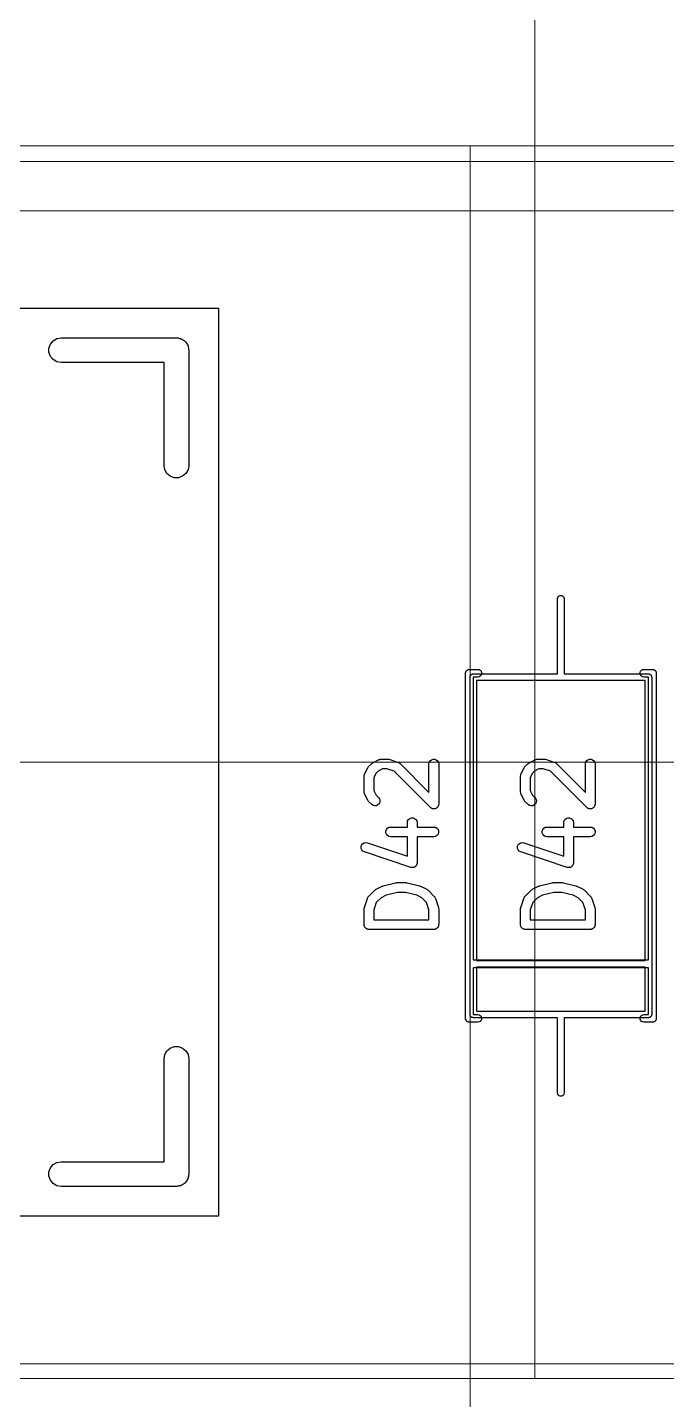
# Model space of a CAD drawing. Header units: millimetres. Extents: x 24 to 200, y 24 to 188.
# Drawn here: x 93.2 to 103.05, y 50.8 to 71.95 of the extents above; entities that cross this region are included whole.
import ezdxf

# ---------------------------------------------------------------- set-up
doc = ezdxf.new("R2010")
doc.units = ezdxf.units.MM
for name, color, linetype in [('3_SwitchPlate', 6, 'Continuous'), ('5_左天板', 1, 'Continuous'), ('7_PCBサンプル', 7, 'Continuous')]:
    doc.layers.add(name, color=color, linetype=linetype)
doc.layers.add('補助線', color=4, linetype='Continuous', lineweight=5, transparency=0.5)

# ---------------------------------------------------------------- blocks, each defined once
blk = doc.blocks.new('hhskb2-F.SilkS')
at = {"layer": '7_PCBサンプル'}
for p, q in [((80.5745, -119.504), (80.6318, -119.471)), ((80.6318, -119.471), (80.697, -119.459)), ((80.697, -119.459), (82.475, -119.459)), ((82.475, -119.459), (82.4914, -119.462)), ((82.4914, -119.462), (82.5081, -119.462)), ((82.5081, -119.462), (82.5237, -119.468)), ((82.5237, -119.468), (82.5402, -119.471)), ((82.5402, -119.471), (82.5546, -119.479)), ((82.5546, -119.479), (82.5703, -119.485)), ((82.5703, -119.485), (82.583, -119.496)), ((82.583, -119.496), (82.5975, -119.504)), ((80.5094, -119.617), (80.532, -119.555)), ((80.5094, -119.683), (80.5094, -119.617)), ((80.532, -119.745), (80.5094, -119.683)), ((80.532, -119.555), (80.5745, -119.504)), ((82.5975, -119.504), (82.6082, -119.517)), ((82.6082, -119.517), (82.6209, -119.528)), ((82.6209, -119.528), (82.6293, -119.542)), ((82.6293, -119.542), (82.64, -119.555)), ((82.64, -119.555), (82.6457, -119.57)), ((82.6457, -119.57), (82.654, -119.585)), ((82.654, -119.585), (82.6569, -119.601)), ((82.6569, -119.601), (82.6626, -119.617)), ((82.6626, -119.617), (82.6626, -119.634)), ((82.6626, -119.634), (82.6655, -119.65)), ((82.6655, -119.65), (82.6655, -121.428)), ((80.5745, -119.796), (80.532, -119.745)), ((80.6318, -119.829), (80.5745, -119.796)), ((80.697, -119.84), (80.6318, -119.829)), ((82.2845, -119.84), (80.697, -119.84)), ((82.2845, -121.428), (82.2845, -119.84)), ((82.296, -121.493), (82.2845, -121.428)), ((82.3291, -121.55), (82.296, -121.493)), ((82.3798, -121.593), (82.3291, -121.55)), ((82.4419, -121.616), (82.3798, -121.593)), ((82.5081, -121.616), (82.4419, -121.616)), ((82.5703, -121.593), (82.5081, -121.616)), ((82.6209, -121.55), (82.5703, -121.593)), ((82.654, -121.493), (82.6209, -121.55)), ((82.6655, -121.428), (82.654, -121.493)), ((86.956, -124.581), (86.96, -124.578)), ((86.96, -124.578), (86.9649, -124.576)), ((86.9649, -124.576), (86.9695, -124.574)), ((86.9695, -124.574), (86.9747, -124.573)), ((86.9747, -124.573), (86.9796, -124.571)), ((86.9796, -124.571), (86.9848, -124.571)), ((86.9848, -124.571), (86.99, -124.57)), ((86.99, -124.57), (87.12, -124.57)), ((87.12, -124.57), (87.1405, -124.574)), ((87.1405, -124.574), (87.1586, -124.584)), ((89.6414, -124.584), (89.6595, -124.574)), ((89.6595, -124.574), (89.68, -124.57)), ((89.68, -124.57), (89.81, -124.57)), ((89.81, -124.57), (89.8152, -124.571)), ((89.8152, -124.571), (89.8204, -124.571)), ((89.8204, -124.571), (89.8253, -124.573)), ((89.8253, -124.573), (89.8305, -124.574)), ((89.8305, -124.574), (89.8351, -124.576)), ((89.8351, -124.576), (89.84, -124.578)), ((89.84, -124.578), (89.844, -124.581)), ((86.93, -124.63), (86.9309, -124.625)), ((86.93, -129.95), (86.93, -124.63)), ((86.9309, -124.62), (86.9327, -124.615)), ((86.9309, -124.625), (86.9309, -124.62)), ((86.9327, -124.615), (86.9336, -124.609)), ((86.9336, -124.609), (86.9362, -124.605)), ((86.9362, -124.605), (86.938, -124.6)), ((86.938, -124.6), (86.9414, -124.596)), ((86.9414, -124.596), (86.944, -124.591)), ((86.944, -124.591), (86.9481, -124.588)), ((86.9481, -124.588), (86.9514, -124.584)), ((86.9514, -124.584), (86.956, -124.581)), ((87.12, -124.69), (87.05, -124.69)), ((87.05, -124.69), (87.05, -129.05)), ((87.1405, -124.686), (87.12, -124.69)), ((87.1586, -124.676), (87.1405, -124.686)), ((87.1586, -124.584), (87.172, -124.6)), ((87.172, -124.66), (87.1586, -124.676)), ((87.172, -124.6), (87.1791, -124.62)), ((87.1791, -124.64), (87.172, -124.66)), ((87.1791, -124.62), (87.1791, -124.64)), ((89.6209, -124.62), (89.628, -124.6)), ((89.6209, -124.64), (89.6209, -124.62)), ((89.628, -124.66), (89.6209, -124.64)), ((89.628, -124.6), (89.6414, -124.584)), ((89.6414, -124.676), (89.628, -124.66)), ((89.6595, -124.686), (89.6414, -124.676)), ((89.68, -124.69), (89.6595, -124.686)), ((89.75, -124.69), (89.68, -124.69)), ((89.75, -129.05), (89.75, -124.69)), ((89.844, -124.581), (89.8486, -124.584)), ((89.8486, -124.584), (89.8519, -124.588)), ((89.8519, -124.588), (89.856, -124.591)), ((89.856, -124.591), (89.8586, -124.596)), ((89.8586, -124.596), (89.862, -124.6)), ((89.862, -124.6), (89.8638, -124.605)), ((89.8638, -124.605), (89.8664, -124.609)), ((89.8664, -124.609), (89.8673, -124.615)), ((89.8673, -124.615), (89.8691, -124.62)), ((89.8691, -124.62), (89.8691, -124.625)), ((89.8691, -124.625), (89.87, -124.63)), ((89.87, -124.63), (89.87, -129.95)), ((85.437, -126.07), (85.4846, -126.023)), ((85.4846, -126.023), (85.4944, -126.016)), ((85.4944, -126.016), (85.5041, -126.009)), ((85.5041, -126.009), (85.5993, -125.961)), ((85.5993, -125.961), (85.6035, -125.96)), ((85.6035, -125.96), (85.6072, -125.958)), ((85.6072, -125.958), (85.6159, -125.956)), ((85.6159, -125.956), (85.6243, -125.954)), ((85.6243, -125.954), (85.6286, -125.954)), ((85.6286, -125.954), (85.6329, -125.953)), ((85.6329, -125.953), (85.7281, -125.953)), ((85.7281, -125.953), (85.7399, -125.955)), ((85.7399, -125.955), (85.7518, -125.957)), ((85.7518, -125.957), (85.8947, -126.005)), ((85.8947, -126.005), (85.8985, -126.007)), ((85.8985, -126.007), (85.9026, -126.008)), ((85.9026, -126.008), (85.9098, -126.013)), ((85.9098, -126.013), (85.9176, -126.017)), ((85.9176, -126.017), (85.9204, -126.02)), ((85.9204, -126.02), (85.924, -126.023)), ((85.924, -126.023), (86.3674, -126.466)), ((86.3674, -126.028), (86.3719, -126.002)), ((86.3674, -126.466), (86.3674, -126.028)), ((86.3719, -126.002), (86.3849, -125.98)), ((86.3849, -125.98), (86.4049, -125.963)), ((86.4049, -125.963), (86.4294, -125.954)), ((86.4294, -125.954), (86.4554, -125.954)), ((86.4554, -125.954), (86.4799, -125.963)), ((86.4799, -125.963), (86.4998, -125.98)), ((86.4998, -125.98), (86.5129, -126.002)), ((86.5129, -126.002), (86.5174, -126.028)), ((86.5174, -126.028), (86.5174, -126.647)), ((85.3674, -126.219), (85.3681, -126.214)), ((85.3674, -126.457), (85.3674, -126.219)), ((85.3679, -126.21), (85.3704, -126.202)), ((85.3681, -126.214), (85.3679, -126.21)), ((85.3704, -126.202), (85.3719, -126.193)), ((85.3719, -126.193), (85.3741, -126.189)), ((85.3741, -126.189), (85.3753, -126.185)), ((85.3753, -126.185), (85.4229, -126.09)), ((85.4229, -126.09), (85.4301, -126.08)), ((85.4301, -126.08), (85.437, -126.07)), ((85.5516, -126.168), (85.5174, -126.236)), ((85.5174, -126.236), (85.5174, -126.439)), ((85.582, -126.137), (85.5516, -126.168)), ((85.6506, -126.103), (85.582, -126.137)), ((85.7159, -126.103), (85.6506, -126.103)), ((85.8304, -126.141), (85.7159, -126.103)), ((86.3893, -126.7), (85.8304, -126.141)), ((85.3681, -126.461), (85.3674, -126.457)), ((85.3679, -126.465), (85.3681, -126.461)), ((85.3704, -126.474), (85.3679, -126.465)), ((85.3719, -126.482), (85.3704, -126.474)), ((85.3741, -126.486), (85.3719, -126.482)), ((85.5174, -126.439), (85.5516, -126.507)), ((85.3753, -126.49), (85.3741, -126.486)), ((85.4229, -126.585), (85.3753, -126.49)), ((85.4301, -126.595), (85.4229, -126.585)), ((85.437, -126.605), (85.4301, -126.595)), ((85.4846, -126.653), (85.437, -126.605)), ((85.5059, -126.667), (85.4846, -126.653)), ((85.5311, -126.674), (85.5059, -126.667)), ((85.557, -126.672), (85.5311, -126.674)), ((85.5516, -126.507), (85.5907, -126.546)), ((85.5806, -126.661), (85.557, -126.672)), ((85.5991, -126.643), (85.5806, -126.661)), ((85.5907, -126.546), (85.6056, -126.568)), ((85.6101, -126.619), (85.5991, -126.643)), ((85.6056, -126.568), (85.6123, -126.593)), ((85.6123, -126.593), (85.6101, -126.619)), ((86.5015, -126.692), (86.4998, -126.695)), ((86.5038, -126.69), (86.5015, -126.692)), ((86.508, -126.681), (86.5038, -126.69)), ((86.5129, -126.673), (86.508, -126.681)), ((86.5134, -126.67), (86.5129, -126.673)), ((86.5148, -126.667), (86.5134, -126.67)), ((86.5157, -126.657), (86.5148, -126.667)), ((86.5174, -126.647), (86.5157, -126.657)), ((86.0386, -126.907), (86.0516, -126.885)), ((86.0516, -126.885), (86.0715, -126.868)), ((86.0715, -126.868), (86.096, -126.859)), ((86.096, -126.859), (86.1221, -126.859)), ((86.1221, -126.859), (86.1465, -126.868)), ((86.1465, -126.868), (86.1665, -126.885)), ((86.1665, -126.885), (86.1795, -126.907)), ((86.3974, -126.706), (86.3893, -126.7)), ((86.4049, -126.712), (86.3974, -126.706)), ((86.408, -126.713), (86.4049, -126.712)), ((86.4107, -126.715), (86.408, -126.713)), ((86.4202, -126.718), (86.4107, -126.715)), ((86.4294, -126.721), (86.4202, -126.718)), ((86.4327, -126.721), (86.4294, -126.721)), ((86.4358, -126.722), (86.4327, -126.721)), ((86.4456, -126.721), (86.4358, -126.722)), ((86.4554, -126.721), (86.4456, -126.721)), ((86.4585, -126.72), (86.4554, -126.721)), ((86.4618, -126.72), (86.4585, -126.72)), ((86.4707, -126.715), (86.4618, -126.72)), ((86.4799, -126.712), (86.4707, -126.715)), ((86.4824, -126.71), (86.4799, -126.712)), ((86.4854, -126.709), (86.4824, -126.71)), ((86.4923, -126.702), (86.4854, -126.709)), ((86.4998, -126.695), (86.4923, -126.702)), ((85.7019, -127.063), (85.7108, -127.038)), ((85.7019, -127.089), (85.7019, -127.063)), ((85.7108, -127.113), (85.7019, -127.089)), ((85.7108, -127.038), (85.7275, -127.018)), ((85.7275, -127.133), (85.7108, -127.113)), ((85.7275, -127.018), (85.7501, -127.005)), ((85.7501, -127.005), (85.7757, -127.001)), ((85.7757, -127.001), (86.034, -127.001)), ((86.034, -126.933), (86.0386, -126.907)), ((86.034, -127.001), (86.034, -126.933)), ((86.1795, -126.907), (86.184, -126.933)), ((86.184, -126.933), (86.184, -127.001)), ((86.184, -127.001), (86.4424, -127.001)), ((86.4424, -127.001), (86.468, -127.005)), ((86.468, -127.005), (86.4906, -127.018)), ((86.4906, -127.018), (86.5073, -127.038)), ((86.5073, -127.113), (86.4906, -127.133)), ((86.5073, -127.038), (86.5162, -127.063)), ((86.5162, -127.089), (86.5073, -127.113)), ((86.5162, -127.063), (86.5162, -127.089)), ((85.3206, -127.303), (85.3288, -127.278)), ((85.3213, -127.329), (85.3206, -127.303)), ((85.3288, -127.278), (85.345, -127.258)), ((85.345, -127.258), (85.3672, -127.244)), ((85.3672, -127.244), (85.3927, -127.239)), ((85.3927, -127.239), (85.4185, -127.243)), ((85.4185, -127.243), (86.034, -127.448)), ((85.7501, -127.146), (85.7275, -127.133)), ((85.7757, -127.151), (85.7501, -127.146)), ((86.034, -127.151), (85.7757, -127.151)), ((86.034, -127.448), (86.034, -127.151)), ((86.4424, -127.151), (86.184, -127.151)), ((86.184, -127.151), (86.184, -127.552)), ((86.468, -127.146), (86.4424, -127.151)), ((86.4906, -127.133), (86.468, -127.146)), ((85.3309, -127.353), (85.3213, -127.329)), ((85.3481, -127.373), (85.3309, -127.353)), ((85.371, -127.385), (85.3481, -127.373)), ((86.0853, -127.623), (85.371, -127.385)), ((86.0908, -127.624), (86.0853, -127.623)), ((86.096, -127.626), (86.0908, -127.624)), ((86.1036, -127.626), (86.096, -127.626)), ((86.1111, -127.627), (86.1036, -127.626)), ((86.1165, -127.626), (86.1111, -127.627)), ((86.1221, -127.626), (86.1165, -127.626)), ((86.1292, -127.623), (86.1221, -127.626)), ((86.1366, -127.622), (86.1292, -127.623)), ((86.1413, -127.619), (86.1366, -127.622)), ((86.1465, -127.617), (86.1413, -127.619)), ((86.1524, -127.612), (86.1465, -127.617)), ((86.1588, -127.608), (86.1524, -127.612)), ((86.1623, -127.604), (86.1588, -127.608)), ((86.1665, -127.6), (86.1623, -127.604)), ((86.1703, -127.594), (86.1665, -127.6)), ((86.175, -127.588), (86.1703, -127.594)), ((86.1768, -127.582), (86.175, -127.588)), ((86.1795, -127.578), (86.1768, -127.582)), ((86.1808, -127.57), (86.1795, -127.578)), ((86.1832, -127.563), (86.1808, -127.57)), ((86.184, -127.552), (86.1831, -127.557)), ((86.1831, -127.557), (86.1832, -127.563)), ((85.542, -127.968), (85.5517, -127.961)), ((85.5517, -127.961), (85.6469, -127.913)), ((85.6469, -127.913), (85.6548, -127.911)), ((85.6548, -127.911), (85.6623, -127.908)), ((85.6623, -127.908), (85.8528, -127.86)), ((85.8528, -127.86), (85.8619, -127.859)), ((85.8619, -127.859), (85.871, -127.858)), ((85.871, -127.858), (86.0138, -127.858)), ((86.0138, -127.858), (86.0228, -127.859)), ((86.0228, -127.859), (86.032, -127.86)), ((86.032, -127.86), (86.2225, -127.908)), ((86.2225, -127.908), (86.23, -127.911)), ((86.23, -127.911), (86.2378, -127.913)), ((86.2378, -127.913), (86.3331, -127.961)), ((86.3331, -127.961), (86.3427, -127.968)), ((85.3712, -128.242), (85.4188, -128.1)), ((85.4188, -128.1), (85.4209, -128.096)), ((85.4209, -128.096), (85.422, -128.092)), ((85.422, -128.092), (85.4271, -128.084)), ((85.4271, -128.084), (85.4313, -128.077)), ((85.4313, -128.077), (85.4345, -128.074)), ((85.4345, -128.074), (85.437, -128.07)), ((85.437, -128.07), (85.5322, -127.975)), ((85.5556, -128.164), (85.5174, -128.278)), ((85.5322, -127.975), (85.542, -127.968)), ((85.6297, -128.09), (85.5556, -128.164)), ((85.7067, -128.051), (85.6297, -128.09)), ((85.8802, -128.008), (85.7067, -128.051)), ((86.0046, -128.008), (85.8802, -128.008)), ((86.1781, -128.051), (86.0046, -128.008)), ((86.2551, -128.09), (86.1781, -128.051)), ((86.3292, -128.164), (86.2551, -128.09)), ((86.3674, -128.278), (86.3292, -128.164)), ((86.3427, -127.968), (86.3526, -127.975)), ((86.3526, -127.975), (86.4478, -128.07)), ((86.4478, -128.07), (86.4503, -128.074)), ((86.4503, -128.074), (86.4535, -128.077)), ((86.4535, -128.077), (86.4577, -128.084)), ((86.4577, -128.084), (86.4627, -128.092)), ((86.4627, -128.092), (86.4639, -128.096)), ((86.4639, -128.096), (86.4659, -128.1)), ((86.4659, -128.1), (86.5135, -128.242)), ((85.3674, -128.266), (85.3695, -128.254)), ((85.3674, -128.504), (85.3674, -128.266)), ((85.3695, -128.254), (85.3712, -128.242)), ((85.5174, -128.278), (85.5174, -128.429)), ((86.3674, -128.429), (86.3674, -128.278)), ((86.5135, -128.242), (86.5153, -128.254)), ((86.5153, -128.254), (86.5174, -128.266)), ((86.5174, -128.266), (86.5174, -128.504)), ((85.3685, -128.511), (85.3674, -128.504)), ((85.3685, -128.517), (85.3685, -128.511)), ((85.3708, -128.523), (85.3685, -128.517)), ((85.3719, -128.53), (85.3708, -128.523)), ((85.3752, -128.536), (85.3719, -128.53)), ((85.3774, -128.542), (85.3752, -128.536)), ((85.3816, -128.547), (85.3774, -128.542)), ((85.3849, -128.552), (85.3816, -128.547)), ((85.39, -128.557), (85.3849, -128.552)), ((85.3942, -128.562), (85.39, -128.557)), ((85.3999, -128.565), (85.3942, -128.562)), ((85.4049, -128.569), (85.3999, -128.565)), ((85.411, -128.571), (85.4049, -128.569)), ((85.4167, -128.575), (85.411, -128.571)), ((85.4232, -128.576), (85.4167, -128.575)), ((85.4294, -128.578), (85.4232, -128.576)), ((85.4359, -128.578), (85.4294, -128.578)), ((85.4424, -128.579), (85.4359, -128.578)), ((86.4424, -128.579), (85.4424, -128.579)), ((85.5174, -128.429), (86.3674, -128.429)), ((86.4488, -128.578), (86.4424, -128.579)), ((86.4554, -128.578), (86.4488, -128.578)), ((86.4616, -128.576), (86.4554, -128.578)), ((86.468, -128.575), (86.4616, -128.576)), ((86.4737, -128.571), (86.468, -128.575)), ((86.4799, -128.569), (86.4737, -128.571)), ((86.4849, -128.565), (86.4799, -128.569)), ((86.4906, -128.562), (86.4849, -128.565)), ((86.4948, -128.557), (86.4906, -128.562)), ((86.4998, -128.552), (86.4948, -128.557)), ((86.5031, -128.547), (86.4998, -128.552)), ((86.5073, -128.542), (86.5031, -128.547)), ((86.5096, -128.536), (86.5073, -128.542)), ((86.5129, -128.53), (86.5096, -128.536)), ((86.514, -128.523), (86.5129, -128.53)), ((86.5162, -128.517), (86.514, -128.523)), ((86.5174, -128.504), (86.5162, -128.511)), ((86.5162, -128.511), (86.5162, -128.517)), ((87.05, -129.05), (89.75, -129.05)), ((89.75, -129.17), (87.05, -129.17)), ((87.05, -129.17), (87.05, -129.89)), ((89.75, -129.89), (89.75, -129.17)), ((86.9309, -129.955), (86.93, -129.95)), ((86.9309, -129.96), (86.9309, -129.955)), ((86.9327, -129.965), (86.9309, -129.96)), ((86.9336, -129.971), (86.9327, -129.965)), ((86.9362, -129.975), (86.9336, -129.971)), ((86.938, -129.98), (86.9362, -129.975)), ((86.9414, -129.984), (86.938, -129.98)), ((86.944, -129.989), (86.9414, -129.984)), ((86.9481, -129.992), (86.944, -129.989)), ((86.9514, -129.996), (86.9481, -129.992)), ((86.956, -129.999), (86.9514, -129.996)), ((86.96, -130.002), (86.956, -129.999)), ((86.9649, -130.004), (86.96, -130.002)), ((86.9695, -130.006), (86.9649, -130.004)), ((86.9747, -130.007), (86.9695, -130.006)), ((86.9796, -130.009), (86.9747, -130.007)), ((86.9848, -130.009), (86.9796, -130.009)), ((86.99, -130.01), (86.9848, -130.009)), ((87.12, -130.01), (86.99, -130.01)), ((87.05, -129.89), (87.12, -129.89)), ((87.12, -129.89), (87.1405, -129.894)), ((87.1405, -130.006), (87.12, -130.01)), ((87.1405, -129.894), (87.1586, -129.904)), ((87.1586, -129.996), (87.1405, -130.006)), ((87.1586, -129.904), (87.172, -129.92)), ((87.172, -129.98), (87.1586, -129.996)), ((87.172, -129.92), (87.1791, -129.94)), ((87.1791, -129.96), (87.172, -129.98)), ((87.1791, -129.94), (87.1791, -129.96)), ((89.6209, -129.94), (89.628, -129.92)), ((89.6209, -129.96), (89.6209, -129.94)), ((89.628, -129.98), (89.6209, -129.96)), ((89.628, -129.92), (89.6414, -129.904)), ((89.6414, -129.996), (89.628, -129.98)), ((89.6414, -129.904), (89.6595, -129.894)), ((89.6595, -130.006), (89.6414, -129.996)), ((89.6595, -129.894), (89.68, -129.89)), ((89.68, -130.01), (89.6595, -130.006)), ((89.68, -129.89), (89.75, -129.89)), ((89.81, -130.01), (89.68, -130.01)), ((89.8152, -130.009), (89.81, -130.01)), ((89.8204, -130.009), (89.8152, -130.009)), ((89.8253, -130.007), (89.8204, -130.009)), ((89.8305, -130.006), (89.8253, -130.007)), ((89.8351, -130.004), (89.8305, -130.006)), ((89.84, -130.002), (89.8351, -130.004)), ((89.844, -129.999), (89.84, -130.002)), ((89.8486, -129.996), (89.844, -129.999)), ((89.8519, -129.992), (89.8486, -129.996)), ((89.856, -129.989), (89.8519, -129.992)), ((89.8586, -129.984), (89.856, -129.989)), ((89.862, -129.98), (89.8586, -129.984)), ((89.8638, -129.975), (89.862, -129.98)), ((89.8664, -129.971), (89.8638, -129.975)), ((89.8673, -129.965), (89.8664, -129.971)), ((89.8691, -129.96), (89.8673, -129.965)), ((89.87, -129.95), (89.8691, -129.955)), ((89.8691, -129.955), (89.8691, -129.96)), ((82.296, -130.507), (82.3291, -130.45)), ((82.3291, -130.45), (82.3798, -130.407)), ((82.3798, -130.407), (82.4419, -130.384)), ((82.4419, -130.384), (82.5081, -130.384)), ((82.5081, -130.384), (82.5703, -130.407)), ((82.5703, -130.407), (82.6209, -130.45)), ((82.6209, -130.45), (82.654, -130.507)), ((82.2845, -130.572), (82.296, -130.507)), ((82.2845, -132.159), (82.2845, -130.572)), ((82.654, -130.507), (82.6655, -130.572)), ((82.6655, -130.572), (82.6655, -132.35)), ((80.5745, -132.204), (80.6318, -132.171)), ((80.6318, -132.171), (80.697, -132.159)), ((80.697, -132.159), (82.2845, -132.159)), ((80.5094, -132.317), (80.532, -132.255)), ((80.5094, -132.383), (80.5094, -132.317)), ((80.532, -132.445), (80.5094, -132.383)), ((80.532, -132.255), (80.5745, -132.204)), ((82.6569, -132.399), (82.654, -132.415)), ((82.6626, -132.383), (82.6569, -132.399)), ((82.6655, -132.35), (82.6626, -132.366)), ((82.6626, -132.366), (82.6626, -132.383)), ((80.5745, -132.496), (80.532, -132.445)), ((80.6318, -132.529), (80.5745, -132.496)), ((80.697, -132.54), (80.6318, -132.529)), ((82.475, -132.54), (80.697, -132.54)), ((82.4914, -132.538), (82.475, -132.54)), ((82.5081, -132.538), (82.4914, -132.538)), ((82.5237, -132.532), (82.5081, -132.538)), ((82.5402, -132.529), (82.5237, -132.532)), ((82.5546, -132.521), (82.5402, -132.529)), ((82.5703, -132.515), (82.5546, -132.521)), ((82.583, -132.504), (82.5703, -132.515)), ((82.5975, -132.496), (82.583, -132.504)), ((82.6082, -132.483), (82.5975, -132.496)), ((82.6209, -132.472), (82.6082, -132.483)), ((82.6293, -132.458), (82.6209, -132.472)), ((82.64, -132.445), (82.6293, -132.458)), ((82.6457, -132.43), (82.64, -132.445)), ((82.654, -132.415), (82.6457, -132.43))]:
    blk.add_line(p, q, dxfattribs=at)
blk = doc.blocks.new('hhskb2-F.Fab')
at = {"layer": '7_PCBサンプル'}
for p, q in [((88.35, -123.48), (88.353, -123.463)), ((88.35, -124.64), (88.35, -123.48)), ((88.353, -123.463), (88.3617, -123.448)), ((88.3617, -123.448), (88.375, -123.437)), ((88.375, -123.437), (88.3913, -123.431)), ((88.3913, -123.431), (88.4087, -123.431)), ((88.4087, -123.431), (88.425, -123.437)), ((88.425, -123.437), (88.4383, -123.448)), ((88.4383, -123.448), (88.447, -123.463)), ((88.447, -123.463), (88.45, -123.48)), ((88.45, -123.48), (88.45, -124.64)), ((87, -124.69), (87.0008, -124.686)), ((87, -129.89), (87, -124.69)), ((87.0008, -124.681), (87.0023, -124.677)), ((87.0008, -124.686), (87.0008, -124.681)), ((87.0023, -124.677), (87.003, -124.673)), ((87.003, -124.673), (87.0052, -124.669)), ((87.0052, -124.669), (87.0067, -124.665)), ((87.0067, -124.665), (87.0095, -124.662)), ((87.0095, -124.662), (87.0117, -124.658)), ((87.0117, -124.658), (87.015, -124.655)), ((87.015, -124.655), (87.0179, -124.652)), ((87.0179, -124.652), (87.0216, -124.65)), ((87.0216, -124.65), (87.025, -124.647)), ((87.025, -124.647), (87.0291, -124.645)), ((87.0291, -124.645), (87.0329, -124.643)), ((87.0329, -124.643), (87.0372, -124.642)), ((87.0372, -124.642), (87.0413, -124.641)), ((87.0413, -124.641), (87.0457, -124.641)), ((87.0457, -124.641), (87.05, -124.64)), ((87.05, -124.64), (88.35, -124.64)), ((87.1, -124.74), (87.1, -129.06)), ((89.7, -124.74), (87.1, -124.74)), ((88.45, -124.64), (89.75, -124.64)), ((89.7, -129.06), (89.7, -124.74)), ((89.75, -124.64), (89.7543, -124.641)), ((89.7543, -124.641), (89.7587, -124.641)), ((89.7587, -124.641), (89.7628, -124.642)), ((89.7628, -124.642), (89.7671, -124.643)), ((89.7671, -124.643), (89.7709, -124.645)), ((89.7709, -124.645), (89.775, -124.647)), ((89.775, -124.647), (89.7784, -124.65)), ((89.7784, -124.65), (89.7821, -124.652)), ((89.7821, -124.652), (89.785, -124.655)), ((89.785, -124.655), (89.7883, -124.658)), ((89.7883, -124.658), (89.7905, -124.662)), ((89.7905, -124.662), (89.7933, -124.665)), ((89.7933, -124.665), (89.7948, -124.669)), ((89.7948, -124.669), (89.797, -124.673)), ((89.797, -124.673), (89.7977, -124.677)), ((89.7977, -124.677), (89.7992, -124.681)), ((89.7992, -124.681), (89.7992, -124.686)), ((89.7992, -124.686), (89.8, -124.69)), ((89.8, -124.69), (89.8, -129.89)), ((87.847, -126.07), (87.8946, -126.023)), ((87.8946, -126.023), (87.9044, -126.016)), ((87.9044, -126.016), (87.9141, -126.009)), ((87.9141, -126.009), (88.0093, -125.961)), ((88.0093, -125.961), (88.0135, -125.96)), ((88.0135, -125.96), (88.0172, -125.958)), ((88.0172, -125.958), (88.0259, -125.956)), ((88.0259, -125.956), (88.0343, -125.954)), ((88.0343, -125.954), (88.0386, -125.954)), ((88.0386, -125.954), (88.0429, -125.953)), ((88.0429, -125.953), (88.1381, -125.953)), ((88.1381, -125.953), (88.1499, -125.955)), ((88.1499, -125.955), (88.1618, -125.957)), ((88.1618, -125.957), (88.3047, -126.005)), ((88.3047, -126.005), (88.3085, -126.007)), ((88.3085, -126.007), (88.3126, -126.008)), ((88.3126, -126.008), (88.3198, -126.013)), ((88.3198, -126.013), (88.3276, -126.017)), ((88.3276, -126.017), (88.3304, -126.02)), ((88.3304, -126.02), (88.334, -126.023)), ((88.334, -126.023), (88.7774, -126.466)), ((88.7774, -126.028), (88.7819, -126.002)), ((88.7774, -126.466), (88.7774, -126.028)), ((88.7819, -126.002), (88.7949, -125.98)), ((88.7949, -125.98), (88.8149, -125.963)), ((88.8149, -125.963), (88.8394, -125.954)), ((88.8394, -125.954), (88.8654, -125.954)), ((88.8654, -125.954), (88.8899, -125.963)), ((88.8899, -125.963), (88.9098, -125.98)), ((88.9098, -125.98), (88.9229, -126.002)), ((88.9229, -126.002), (88.9274, -126.028)), ((88.9274, -126.028), (88.9274, -126.647)), ((87.7774, -126.219), (87.7781, -126.214)), ((87.7774, -126.457), (87.7774, -126.219)), ((87.7779, -126.21), (87.7804, -126.202)), ((87.7781, -126.214), (87.7779, -126.21)), ((87.7804, -126.202), (87.7819, -126.193)), ((87.7819, -126.193), (87.7841, -126.189)), ((87.7841, -126.189), (87.7853, -126.185)), ((87.7853, -126.185), (87.8329, -126.09)), ((87.8329, -126.09), (87.8401, -126.08)), ((87.8401, -126.08), (87.847, -126.07)), ((87.9616, -126.168), (87.9274, -126.236)), ((87.9274, -126.236), (87.9274, -126.439)), ((87.992, -126.137), (87.9616, -126.168)), ((88.0606, -126.103), (87.992, -126.137)), ((88.1259, -126.103), (88.0606, -126.103)), ((88.2404, -126.141), (88.1259, -126.103)), ((88.7993, -126.7), (88.2404, -126.141)), ((87.7781, -126.461), (87.7774, -126.457)), ((87.7779, -126.465), (87.7781, -126.461)), ((87.7804, -126.474), (87.7779, -126.465)), ((87.7819, -126.482), (87.7804, -126.474)), ((87.7841, -126.486), (87.7819, -126.482)), ((87.9274, -126.439), (87.9616, -126.507)), ((87.7853, -126.49), (87.7841, -126.486)), ((87.8329, -126.585), (87.7853, -126.49)), ((87.8401, -126.595), (87.8329, -126.585)), ((87.847, -126.605), (87.8401, -126.595)), ((87.8946, -126.653), (87.847, -126.605)), ((87.9159, -126.667), (87.8946, -126.653)), ((87.9411, -126.674), (87.9159, -126.667)), ((87.967, -126.672), (87.9411, -126.674)), ((87.9616, -126.507), (88.0007, -126.546)), ((87.9906, -126.661), (87.967, -126.672)), ((88.0091, -126.643), (87.9906, -126.661)), ((88.0007, -126.546), (88.0156, -126.568)), ((88.0201, -126.619), (88.0091, -126.643)), ((88.0156, -126.568), (88.0223, -126.593)), ((88.0223, -126.593), (88.0201, -126.619)), ((88.9115, -126.692), (88.9098, -126.695)), ((88.9138, -126.69), (88.9115, -126.692)), ((88.918, -126.681), (88.9138, -126.69)), ((88.9229, -126.673), (88.918, -126.681)), ((88.9234, -126.67), (88.9229, -126.673)), ((88.9248, -126.667), (88.9234, -126.67)), ((88.9257, -126.657), (88.9248, -126.667)), ((88.9274, -126.647), (88.9257, -126.657)), ((88.4486, -126.907), (88.4616, -126.885)), ((88.4616, -126.885), (88.4815, -126.868)), ((88.4815, -126.868), (88.506, -126.859)), ((88.506, -126.859), (88.5321, -126.859)), ((88.5321, -126.859), (88.5565, -126.868)), ((88.5565, -126.868), (88.5765, -126.885)), ((88.5765, -126.885), (88.5895, -126.907)), ((88.8074, -126.706), (88.7993, -126.7)), ((88.8149, -126.712), (88.8074, -126.706)), ((88.818, -126.713), (88.8149, -126.712)), ((88.8207, -126.715), (88.818, -126.713)), ((88.8302, -126.718), (88.8207, -126.715)), ((88.8394, -126.721), (88.8302, -126.718)), ((88.8427, -126.721), (88.8394, -126.721)), ((88.8458, -126.722), (88.8427, -126.721)), ((88.8556, -126.721), (88.8458, -126.722)), ((88.8654, -126.721), (88.8556, -126.721)), ((88.8685, -126.72), (88.8654, -126.721)), ((88.8718, -126.72), (88.8685, -126.72)), ((88.8807, -126.715), (88.8718, -126.72)), ((88.8899, -126.712), (88.8807, -126.715)), ((88.8924, -126.71), (88.8899, -126.712)), ((88.8954, -126.709), (88.8924, -126.71)), ((88.9023, -126.702), (88.8954, -126.709)), ((88.9098, -126.695), (88.9023, -126.702)), ((88.1119, -127.063), (88.1208, -127.038)), ((88.1119, -127.089), (88.1119, -127.063)), ((88.1208, -127.113), (88.1119, -127.089)), ((88.1208, -127.038), (88.1375, -127.018)), ((88.1375, -127.133), (88.1208, -127.113)), ((88.1375, -127.018), (88.1601, -127.005)), ((88.1601, -127.005), (88.1857, -127.001)), ((88.1857, -127.001), (88.444, -127.001)), ((88.444, -126.933), (88.4486, -126.907)), ((88.444, -127.001), (88.444, -126.933)), ((88.5895, -126.907), (88.594, -126.933)), ((88.594, -126.933), (88.594, -127.001)), ((88.594, -127.001), (88.8524, -127.001)), ((88.8524, -127.001), (88.878, -127.005)), ((88.878, -127.005), (88.9006, -127.018)), ((88.9006, -127.018), (88.9173, -127.038)), ((88.9173, -127.113), (88.9006, -127.133)), ((88.9173, -127.038), (88.9262, -127.063)), ((88.9262, -127.089), (88.9173, -127.113)), ((88.9262, -127.063), (88.9262, -127.089)), ((87.7306, -127.303), (87.7388, -127.278)), ((87.7313, -127.329), (87.7306, -127.303)), ((87.7388, -127.278), (87.755, -127.258)), ((87.755, -127.258), (87.7772, -127.244)), ((87.7772, -127.244), (87.8027, -127.239)), ((87.8027, -127.239), (87.8285, -127.243)), ((87.8285, -127.243), (88.444, -127.448)), ((88.1601, -127.146), (88.1375, -127.133)), ((88.1857, -127.151), (88.1601, -127.146)), ((88.444, -127.151), (88.1857, -127.151)), ((88.444, -127.448), (88.444, -127.151)), ((88.8524, -127.151), (88.594, -127.151)), ((88.594, -127.151), (88.594, -127.552)), ((88.878, -127.146), (88.8524, -127.151)), ((88.9006, -127.133), (88.878, -127.146)), ((87.7409, -127.353), (87.7313, -127.329)), ((87.7581, -127.373), (87.7409, -127.353)), ((87.781, -127.385), (87.7581, -127.373)), ((88.4953, -127.623), (87.781, -127.385)), ((88.5008, -127.624), (88.4953, -127.623)), ((88.506, -127.626), (88.5008, -127.624)), ((88.5136, -127.626), (88.506, -127.626)), ((88.5211, -127.627), (88.5136, -127.626)), ((88.5265, -127.626), (88.5211, -127.627)), ((88.5321, -127.626), (88.5265, -127.626)), ((88.5392, -127.623), (88.5321, -127.626)), ((88.5466, -127.622), (88.5392, -127.623)), ((88.5513, -127.619), (88.5466, -127.622)), ((88.5565, -127.617), (88.5513, -127.619)), ((88.5624, -127.612), (88.5565, -127.617)), ((88.5688, -127.608), (88.5624, -127.612)), ((88.5723, -127.604), (88.5688, -127.608)), ((88.5765, -127.6), (88.5723, -127.604)), ((88.5803, -127.594), (88.5765, -127.6)), ((88.585, -127.588), (88.5803, -127.594)), ((88.5868, -127.582), (88.585, -127.588)), ((88.5895, -127.578), (88.5868, -127.582)), ((88.5908, -127.57), (88.5895, -127.578)), ((88.5932, -127.563), (88.5908, -127.57)), ((88.594, -127.552), (88.5931, -127.557)), ((88.5931, -127.557), (88.5932, -127.563)), ((87.952, -127.968), (87.9617, -127.961)), ((87.9617, -127.961), (88.0569, -127.913)), ((88.0569, -127.913), (88.0648, -127.911)), ((88.0648, -127.911), (88.0723, -127.908)), ((88.0723, -127.908), (88.2628, -127.86)), ((88.2628, -127.86), (88.2719, -127.859)), ((88.2719, -127.859), (88.281, -127.858)), ((88.281, -127.858), (88.4238, -127.858)), ((88.4238, -127.858), (88.4328, -127.859)), ((88.4328, -127.859), (88.442, -127.86)), ((88.442, -127.86), (88.6325, -127.908)), ((88.6325, -127.908), (88.64, -127.911)), ((88.64, -127.911), (88.6478, -127.913)), ((88.6478, -127.913), (88.7431, -127.961)), ((88.7431, -127.961), (88.7527, -127.968)), ((87.7812, -128.242), (87.8288, -128.1)), ((87.8288, -128.1), (87.8309, -128.096)), ((87.8309, -128.096), (87.832, -128.092)), ((87.832, -128.092), (87.8371, -128.084)), ((87.8371, -128.084), (87.8413, -128.077)), ((87.8413, -128.077), (87.8445, -128.074)), ((87.8445, -128.074), (87.847, -128.07)), ((87.847, -128.07), (87.9422, -127.975)), ((87.9656, -128.164), (87.9274, -128.278)), ((87.9422, -127.975), (87.952, -127.968)), ((88.0397, -128.09), (87.9656, -128.164)), ((88.1167, -128.051), (88.0397, -128.09)), ((88.2902, -128.008), (88.1167, -128.051)), ((88.4146, -128.008), (88.2902, -128.008)), ((88.5881, -128.051), (88.4146, -128.008)), ((88.6651, -128.09), (88.5881, -128.051)), ((88.7392, -128.164), (88.6651, -128.09)), ((88.7774, -128.278), (88.7392, -128.164)), ((88.7527, -127.968), (88.7626, -127.975)), ((88.7626, -127.975), (88.8578, -128.07)), ((88.8578, -128.07), (88.8603, -128.074)), ((88.8603, -128.074), (88.8635, -128.077)), ((88.8635, -128.077), (88.8677, -128.084)), ((88.8677, -128.084), (88.8727, -128.092)), ((88.8727, -128.092), (88.8739, -128.096)), ((88.8739, -128.096), (88.8759, -128.1)), ((88.8759, -128.1), (88.9235, -128.242)), ((87.7774, -128.266), (87.7795, -128.254)), ((87.7774, -128.504), (87.7774, -128.266)), ((87.7795, -128.254), (87.7812, -128.242)), ((87.9274, -128.278), (87.9274, -128.429)), ((88.7774, -128.429), (88.7774, -128.278)), ((88.9235, -128.242), (88.9253, -128.254)), ((88.9253, -128.254), (88.9274, -128.266)), ((88.9274, -128.266), (88.9274, -128.504)), ((87.7785, -128.511), (87.7774, -128.504)), ((87.7785, -128.517), (87.7785, -128.511)), ((87.7808, -128.523), (87.7785, -128.517)), ((87.7819, -128.53), (87.7808, -128.523)), ((87.7852, -128.536), (87.7819, -128.53)), ((87.7874, -128.542), (87.7852, -128.536)), ((87.7916, -128.547), (87.7874, -128.542)), ((87.7949, -128.552), (87.7916, -128.547)), ((87.8, -128.557), (87.7949, -128.552)), ((87.8042, -128.562), (87.8, -128.557)), ((87.8099, -128.565), (87.8042, -128.562)), ((87.8149, -128.569), (87.8099, -128.565)), ((87.821, -128.571), (87.8149, -128.569)), ((87.8267, -128.575), (87.821, -128.571)), ((87.8332, -128.576), (87.8267, -128.575)), ((87.8394, -128.578), (87.8332, -128.576)), ((87.8459, -128.578), (87.8394, -128.578)), ((87.8524, -128.579), (87.8459, -128.578)), ((88.8524, -128.579), (87.8524, -128.579)), ((87.9274, -128.429), (88.7774, -128.429)), ((88.8588, -128.578), (88.8524, -128.579)), ((88.8654, -128.578), (88.8588, -128.578)), ((88.8716, -128.576), (88.8654, -128.578)), ((88.878, -128.575), (88.8716, -128.576)), ((88.8837, -128.571), (88.878, -128.575)), ((88.8899, -128.569), (88.8837, -128.571)), ((88.8949, -128.565), (88.8899, -128.569)), ((88.9006, -128.562), (88.8949, -128.565)), ((88.9048, -128.557), (88.9006, -128.562)), ((88.9098, -128.552), (88.9048, -128.557)), ((88.9131, -128.547), (88.9098, -128.552)), ((88.9173, -128.542), (88.9131, -128.547)), ((88.9196, -128.536), (88.9173, -128.542)), ((88.9229, -128.53), (88.9196, -128.536)), ((88.924, -128.523), (88.9229, -128.53)), ((88.9262, -128.517), (88.924, -128.523)), ((88.9274, -128.504), (88.9262, -128.511)), ((88.9262, -128.511), (88.9262, -128.517)), ((87.1, -129.06), (89.7, -129.06)), ((87.1, -129.16), (87.1, -129.84)), ((89.7, -129.16), (87.1, -129.16)), ((89.7, -129.84), (89.7, -129.16)), ((87.1, -129.84), (89.7, -129.84)), ((87.0008, -129.894), (87, -129.89)), ((87.0008, -129.899), (87.0008, -129.894)), ((87.0023, -129.903), (87.0008, -129.899)), ((87.003, -129.907), (87.0023, -129.903)), ((87.0052, -129.911), (87.003, -129.907)), ((87.0067, -129.915), (87.0052, -129.911)), ((87.0095, -129.918), (87.0067, -129.915)), ((87.0117, -129.922), (87.0095, -129.918)), ((87.015, -129.925), (87.0117, -129.922)), ((87.0179, -129.928), (87.015, -129.925)), ((87.0216, -129.93), (87.0179, -129.928)), ((87.025, -129.933), (87.0216, -129.93)), ((87.0291, -129.935), (87.025, -129.933)), ((87.0329, -129.937), (87.0291, -129.935)), ((87.0372, -129.938), (87.0329, -129.937)), ((87.0413, -129.939), (87.0372, -129.938)), ((87.0457, -129.939), (87.0413, -129.939)), ((87.05, -129.94), (87.0457, -129.939)), ((88.35, -129.94), (87.05, -129.94)), ((88.35, -131.1), (88.35, -129.94)), ((89.75, -129.94), (88.45, -129.94)), ((88.45, -129.94), (88.45, -131.1)), ((89.7543, -129.939), (89.75, -129.94)), ((89.7587, -129.939), (89.7543, -129.939)), ((89.7628, -129.938), (89.7587, -129.939)), ((89.7671, -129.937), (89.7628, -129.938)), ((89.7709, -129.935), (89.7671, -129.937)), ((89.775, -129.933), (89.7709, -129.935)), ((89.7784, -129.93), (89.775, -129.933)), ((89.7821, -129.928), (89.7784, -129.93)), ((89.785, -129.925), (89.7821, -129.928)), ((89.7883, -129.922), (89.785, -129.925)), ((89.7905, -129.918), (89.7883, -129.922)), ((89.7933, -129.915), (89.7905, -129.918)), ((89.7948, -129.911), (89.7933, -129.915)), ((89.797, -129.907), (89.7948, -129.911)), ((89.7977, -129.903), (89.797, -129.907)), ((89.7992, -129.899), (89.7977, -129.903)), ((89.8, -129.89), (89.7992, -129.894)), ((89.7992, -129.894), (89.7992, -129.899)), ((88.353, -131.117), (88.35, -131.1)), ((88.3617, -131.132), (88.353, -131.117)), ((88.375, -131.143), (88.3617, -131.132)), ((88.4383, -131.132), (88.425, -131.143)), ((88.447, -131.117), (88.4383, -131.132)), ((88.45, -131.1), (88.447, -131.117)), ((88.3913, -131.149), (88.375, -131.143)), ((88.4087, -131.149), (88.3913, -131.149)), ((88.425, -131.143), (88.4087, -131.149))]:
    blk.add_line(p, q, dxfattribs=at)

msp = doc.modelspace()

# ---------------------------------------------------------------- linework, layer by layer
at = {"layer": '3_SwitchPlate'}
msp.add_lwpolyline([(82.15, 53.625), (82.15, 67.625), (96.15, 67.625), (96.15, 53.625)], close=True, dxfattribs=at)
at = {"layer": '5_左天板', "lineweight": 5, "transparency": 33554687}
msp.add_lwpolyline([(52.525, 147.125), (52.525, 69.125), (100.025, 69.125), (100.025, 50.125), (168.525, 50.125), (168.525, 147.125)], close=True, dxfattribs=at)
at = {"layer": '7_PCBサンプル', "lineweight": 5, "transparency": 33554687}
for points in [[(91.525, 70.125), (91.525, 89.125), (110.525, 89.125), (110.525, 70.125)], [(77.275, 51.125), (77.275, 70.125), (101.025, 70.125), (101.025, 51.125)], [(101.025, 51.125), (101.025, 70.125), (120.025, 70.125), (120.025, 51.125)]]:
    msp.add_lwpolyline(points, close=True, dxfattribs=at)
at = {"layer": '補助線'}
for p, q in [((101.025, 171.2), (101.025, 69.882)), ((39.522, 69.882), (186.964, 69.882)), ((45.855, 60.625), (185.21, 60.625))]:
    msp.add_line(p, q, dxfattribs=at)
at = {"layer": '補助線', "lineweight": 5, "transparency": 33554687}
for p, q in [((100.025, 70.125), (100.025, 46.543)), ((176.699, 69.125), (40.107, 69.125)), ((31.521, 51.35), (179.702, 51.35))]:
    msp.add_line(p, q, dxfattribs=at)

# ---------------------------------------------------------------- block references
for name in ['hhskb2-F.SilkS', 'hhskb2-F.Fab']:
    msp.add_blockref(name, (13.025, 186.625))

doc.saveas('drawing.dxf')
